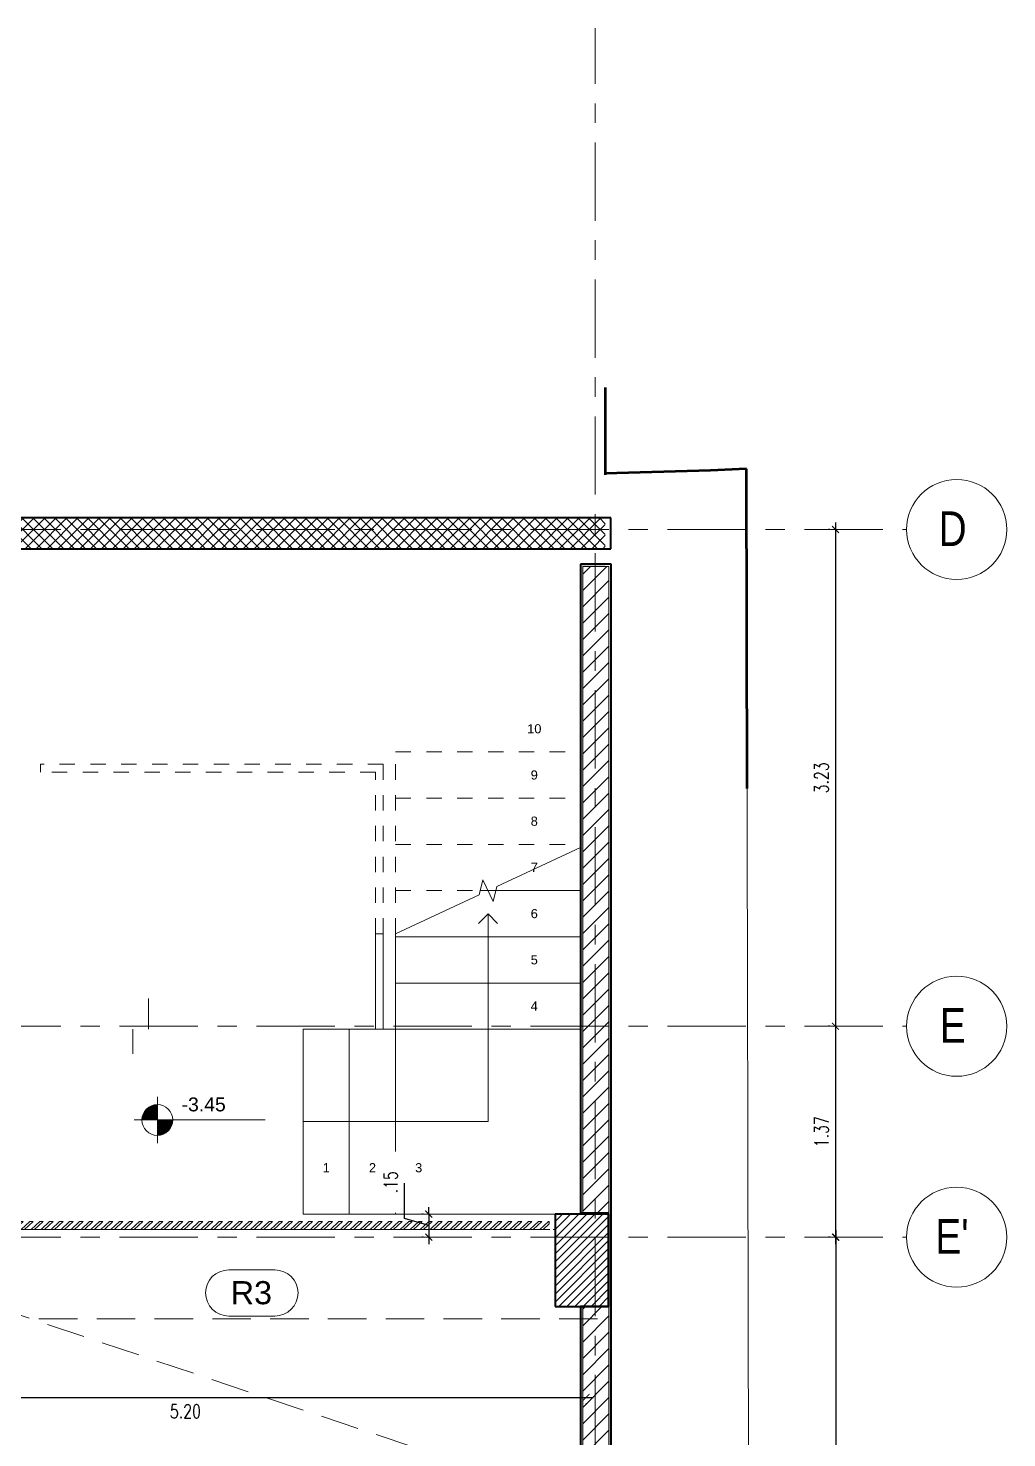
# Model space of a CAD drawing. Header units: millimetres. Extents: x 1130 to 2176, y -195 to 376.
# Drawn here: x 1856.72 to 1863.07, y 357.44 to 366.59 of the extents above; entities that cross this region are included whole.
import ezdxf

# ---------------------------------------------------------------- set-up
doc = ezdxf.new("R2010")
doc.units = ezdxf.units.MM
for name, pattern in [('Basculante', [0.003969, 0.002381, -0.001587]), ('Grid Line', [0.022225, 0.0127, -0.003175, 0.003175, -0.003175]), ('HIDDEN', [0.375, 0.25, -0.125]), ('HIDDEN2', [0.1875, 0.125, -0.0625])]:
    doc.linetypes.add(name, pattern=pattern)
for name, color, linetype, lineweight in [('_ est-proy', 7, 'Continuous', 9), ('_ puertas-corte', 7, 'Continuous', 9), ('_ puertas-vista', 7, 'Continuous', 9), ('A-DETL-THIN', 7, 'Continuous', 9), ('A-DOOR-IDEN', 7, 'Continuous', 18), ('A-FLOR-OVHD', 7, 'HIDDEN2', 9), ('A-ROOF', 132, 'Continuous', 9), ('C-PRKG', 70, 'Continuous', 9), ('columnas-corte', 4, 'Continuous', 35), ('columnas-vista', 7, 'Continuous', 9), ('G-ANNO-DIMS', 2, 'Continuous', 9), ('H- PARED', 8, 'Continuous', 50), ('pared-corte', 1, 'Continuous', 35), ('S-GRID', 3, 'Continuous', 9), ('S-GRID-IDEN', 3, 'Continuous', 9), ('S-STRS-ANNO', 7, 'Continuous', 9), ('vista', 7, 'Continuous', 9)]:
    doc.layers.add(name, color=color, linetype=linetype, lineweight=lineweight)
doc.layers.add('C-INT', color=3, linetype='Continuous')
doc.styles.add('ARIAL', font='arial.ttf')
doc.styles.add('Arial_2', font='arial.ttf', dxfattribs={"width": 0.8, "height": 0.18})
doc.styles.add('Arial_4', font='arial.ttf', dxfattribs={"height": 0.45})
doc.styles.add('Arial_5', font='arial.ttf', dxfattribs={"height": 0.15})
doc.styles.add('dim', font='romans.shx', dxfattribs={"width": 0.75})
doc.dimstyles.new('50', dxfattribs={"dimscale": 0.5, "dimtxt": 0.18, "dimasz": 0.09, "dimexe": 0.09, "dimexo": 0.18, "dimgap": 0.09, "dimtad": 2, "dimzin": 4, "dimdsep": 46, "dimtxsty": 'dim', "dimblk": 'ARCHTICK', "dimcen": 0.09, "dimdle": 0.09, "dimclrd": 256, "dimclre": 256, "dimclrt": 2, "dimaunit": 1, "dimazin": 1, "dimtfac": 1, "dimtmove": 1, "dimatfit": 0, "dimfxl": 1, "dimtvp": 1.2, "dimtfill": 1, "dimtolj": 1, "dimtzin": 0, "dimarcsym": 0})
pattern_1 = [(45, (1827.90598, 366.37549), (-0.03535534, 0.03535534), []), (135, (1827.90598, 366.37549), (-0.03535534, -0.03535534), [])]
pattern_2 = [(45, (1827.90598, 366.37549), (-0.05303301, 0.05303301), [])]

# ---------------------------------------------------------------- blocks, each defined once
blk = doc.blocks.new('R3 - R3-4795687-PLANTA SOTANO -3_28')
at = {"layer": '_ puertas-corte'}
for p, q in [((-0.39, -0.0048), (-0.356, 0.0273)), ((-0.3783, 0.0273), (-0.39, 0.0163)), ((-0.39, 0.0163), (-0.39, -0.0048)), ((-0.356, 0.0273), (-0.3783, 0.0273)), ((-0.3136, 0.0273), (-0.369, -0.025)), ((-0.3467, -0.025), (-0.2913, 0.0273)), ((-0.2913, 0.0273), (-0.3136, 0.0273)), ((-0.2489, 0.0273), (-0.3043, -0.025)), ((-0.2819, -0.025), (-0.2265, 0.0273)), ((-0.2265, 0.0273), (-0.2489, 0.0273)), ((-0.1842, 0.0273), (-0.2396, -0.025)), ((-0.2172, -0.025), (-0.1618, 0.0273)), ((-0.1618, 0.0273), (-0.1842, 0.0273)), ((-0.1194, 0.0273), (-0.1749, -0.025)), ((-0.1525, -0.025), (-0.0971, 0.0273)), ((-0.0971, 0.0273), (-0.1194, 0.0273)), ((-0.0547, 0.0273), (-0.1101, -0.025)), ((-0.0878, -0.025), (-0.0324, 0.0273)), ((-0.0324, 0.0273), (-0.0547, 0.0273)), ((0.01, 0.0273), (-0.0454, -0.025)), ((-0.023, -0.025), (0.0324, 0.0273)), ((0.0324, 0.0273), (0.01, 0.0273)), ((0.0747, 0.0273), (0.0193, -0.025)), ((0.0417, -0.025), (0.0971, 0.0273)), ((0.0971, 0.0273), (0.0747, 0.0273)), ((0.1394, 0.0273), (0.084, -0.025)), ((0.1064, -0.025), (0.1618, 0.0273)), ((0.1618, 0.0273), (0.1394, 0.0273)), ((0.2042, 0.0273), (0.1488, -0.025)), ((0.1711, -0.025), (0.2265, 0.0273)), ((0.2265, 0.0273), (0.2042, 0.0273)), ((0.2689, 0.0273), (0.2135, -0.025)), ((0.2358, -0.025), (0.2912, 0.0273)), ((0.2912, 0.0273), (0.2689, 0.0273)), ((0.3336, 0.0273), (0.2782, -0.025)), ((0.3006, -0.025), (0.356, 0.0273)), ((0.356, 0.0273), (0.3336, 0.0273)), ((0.3983, 0.0273), (0.3429, -0.025)), ((0.3653, -0.025), (0.4207, 0.0273)), ((0.4207, 0.0273), (0.3983, 0.0273)), ((0.463, 0.0273), (0.4076, -0.025)), ((0.43, -0.025), (0.4854, 0.0273)), ((0.4854, 0.0273), (0.463, 0.0273)), ((0.5278, 0.0273), (0.4724, -0.025)), ((0.4947, -0.025), (0.5501, 0.0273)), ((0.5501, 0.0273), (0.5278, 0.0273)), ((0.5925, 0.0273), (0.5371, -0.025)), ((0.5594, -0.025), (0.6148, 0.0273)), ((0.6148, 0.0273), (0.5925, 0.0273)), ((0.6572, 0.0273), (0.6018, -0.025)), ((0.6242, -0.025), (0.6796, 0.0273)), ((0.6796, 0.0273), (0.6572, 0.0273)), ((0.7219, 0.0273), (0.6665, -0.025)), ((0.6889, -0.025), (0.7443, 0.0273)), ((0.7443, 0.0273), (0.7219, 0.0273)), ((0.7866, 0.0273), (0.7312, -0.025)), ((0.7536, -0.025), (0.809, 0.0273)), ((0.809, 0.0273), (0.7866, 0.0273)), ((0.8514, 0.0273), (0.796, -0.025)), ((0.8183, -0.025), (0.8737, 0.0273)), ((0.8737, 0.0273), (0.8514, 0.0273)), ((0.9161, 0.0273), (0.8607, -0.025)), ((0.883, -0.025), (0.9385, 0.0273)), ((0.9385, 0.0273), (0.9161, 0.0273)), ((0.9808, 0.0273), (0.9254, -0.025)), ((0.9478, -0.025), (1.0032, 0.0273)), ((1.0032, 0.0273), (0.9808, 0.0273)), ((1.0455, 0.0273), (0.9901, -0.025)), ((1.0125, -0.025), (1.0679, 0.0273)), ((1.0679, 0.0273), (1.0455, 0.0273)), ((1.1103, 0.0273), (1.0549, -0.025)), ((1.0772, -0.025), (1.1326, 0.0273)), ((1.1326, 0.0273), (1.1103, 0.0273)), ((1.175, 0.0273), (1.1196, -0.025)), ((1.1419, -0.025), (1.1973, 0.0273)), ((1.1973, 0.0273), (1.175, 0.0273)), ((1.2397, 0.0273), (1.1843, -0.025)), ((1.2067, -0.025), (1.2621, 0.0273)), ((1.2621, 0.0273), (1.2397, 0.0273)), ((1.3044, 0.0273), (1.249, -0.025)), ((1.2714, -0.025), (1.3268, 0.0273)), ((1.3268, 0.0273), (1.3044, 0.0273)), ((1.3691, 0.0273), (1.3137, -0.025)), ((1.3361, -0.025), (1.3915, 0.0273)), ((1.3915, 0.0273), (1.3691, 0.0273)), ((1.4339, 0.0273), (1.3785, -0.025)), ((1.4008, -0.025), (1.4562, 0.0273)), ((1.4562, 0.0273), (1.4339, 0.0273)), ((1.4986, 0.0273), (1.4432, -0.025)), ((1.4655, -0.025), (1.5209, 0.0273)), ((1.5209, 0.0273), (1.4986, 0.0273)), ((1.5633, 0.0273), (1.5079, -0.025)), ((1.5303, -0.025), (1.5857, 0.0273)), ((1.5857, 0.0273), (1.5633, 0.0273)), ((1.628, 0.0273), (1.5726, -0.025)), ((1.595, -0.025), (1.6504, 0.0273)), ((1.6504, 0.0273), (1.628, 0.0273)), ((1.6927, 0.0273), (1.6373, -0.025)), ((1.6597, -0.025), (1.7151, 0.0273)), ((1.7151, 0.0273), (1.6927, 0.0273)), ((1.7575, 0.0273), (1.7021, -0.025)), ((1.7244, -0.025), (1.7798, 0.0273)), ((1.7798, 0.0273), (1.7575, 0.0273)), ((1.8222, 0.0273), (1.7668, -0.025)), ((1.7891, -0.025), (1.8446, 0.0273)), ((1.8446, 0.0273), (1.8222, 0.0273)), ((1.8869, 0.0273), (1.8315, -0.025)), ((1.8539, -0.025), (1.9093, 0.0273)), ((1.9093, 0.0273), (1.8869, 0.0273)), ((1.9516, 0.0273), (1.8962, -0.025)), ((1.9186, -0.025), (1.974, 0.0273)), ((1.974, 0.0273), (1.9516, 0.0273)), ((2.0164, 0.0273), (1.961, -0.025)), ((1.9833, -0.025), (2.0387, 0.0273)), ((2.0387, 0.0273), (2.0164, 0.0273)), ((2.0811, 0.0273), (2.0257, -0.025)), ((2.048, -0.025), (2.1034, 0.0273)), ((2.1034, 0.0273), (2.0811, 0.0273)), ((2.1458, 0.0273), (2.0904, -0.025)), ((2.1128, -0.025), (2.1682, 0.0273)), ((2.1682, 0.0273), (2.1458, 0.0273)), ((2.2105, 0.0273), (2.1551, -0.025)), ((2.1775, -0.025), (2.2329, 0.0273)), ((2.2329, 0.0273), (2.2105, 0.0273)), ((2.2752, 0.0273), (2.2198, -0.025)), ((2.2422, -0.025), (2.2976, 0.0273)), ((2.2976, 0.0273), (2.2752, 0.0273)), ((2.34, 0.0273), (2.2846, -0.025)), ((2.3069, -0.025), (2.3623, 0.0273)), ((2.3623, 0.0273), (2.34, 0.0273)), ((2.4047, 0.0273), (2.3493, -0.025)), ((2.3716, -0.025), (2.427, 0.0273)), ((2.427, 0.0273), (2.4047, 0.0273)), ((2.4694, 0.0273), (2.414, -0.025)), ((2.4364, -0.025), (2.4918, 0.0273)), ((2.4918, 0.0273), (2.4694, 0.0273)), ((2.5341, 0.0273), (2.4787, -0.025)), ((2.5011, -0.025), (2.5565, 0.0273)), ((2.5565, 0.0273), (2.5341, 0.0273)), ((2.5988, 0.0273), (2.5434, -0.025)), ((2.5658, -0.025), (2.6212, 0.0273)), ((2.6212, 0.0273), (2.5988, 0.0273)), ((2.6636, 0.0273), (2.6082, -0.025)), ((2.6305, -0.025), (2.6859, 0.0273)), ((2.6859, 0.0273), (2.6636, 0.0273)), ((2.7283, 0.0273), (2.6729, -0.025)), ((2.6952, -0.025), (2.7507, 0.0273)), ((2.7507, 0.0273), (2.7283, 0.0273)), ((2.793, 0.0273), (2.7376, -0.025)), ((2.76, -0.025), (2.8154, 0.0273)), ((2.8154, 0.0273), (2.793, 0.0273)), ((2.8577, 0.0273), (2.8023, -0.025)), ((2.8247, -0.025), (2.8801, 0.0273)), ((2.8801, 0.0273), (2.8577, 0.0273)), ((2.9225, 0.0273), (2.8671, -0.025)), ((2.8894, -0.025), (2.9448, 0.0273)), ((2.9448, 0.0273), (2.9225, 0.0273)), ((2.9872, 0.0273), (2.9318, -0.025)), ((2.9541, -0.025), (3.0095, 0.0273)), ((3.0095, 0.0273), (2.9872, 0.0273)), ((3.0519, 0.0273), (2.9965, -0.025)), ((3.0189, -0.025), (3.0743, 0.0273)), ((3.0743, 0.0273), (3.0519, 0.0273)), ((3.1166, 0.0273), (3.0612, -0.025)), ((3.0836, -0.025), (3.139, 0.0273)), ((3.139, 0.0273), (3.1166, 0.0273)), ((3.1813, 0.0273), (3.1259, -0.025)), ((3.1483, -0.025), (3.2037, 0.0273)), ((3.2037, 0.0273), (3.1813, 0.0273)), ((3.2461, 0.0273), (3.1907, -0.025)), ((3.213, -0.025), (3.2684, 0.0273)), ((3.2684, 0.0273), (3.2461, 0.0273)), ((3.3108, 0.0273), (3.2554, -0.025)), ((3.2777, -0.025), (3.3331, 0.0273)), ((3.3331, 0.0273), (3.3108, 0.0273)), ((3.3755, 0.0273), (3.3201, -0.025)), ((3.3425, -0.025), (3.3979, 0.0273)), ((3.3979, 0.0273), (3.3755, 0.0273)), ((3.4402, 0.0273), (3.3848, -0.025)), ((3.4072, -0.025), (3.4626, 0.0273)), ((3.4626, 0.0273), (3.4402, 0.0273)), ((3.5049, 0.0273), (3.4495, -0.025)), ((3.4719, -0.025), (3.51, 0.011)), ((3.51, 0.0273), (3.5049, 0.0273)), ((3.51, 0.011), (3.51, 0.0273)), ((-0.369, -0.025), (-0.3467, -0.025)), ((-0.3043, -0.025), (-0.2819, -0.025)), ((-0.2396, -0.025), (-0.2172, -0.025)), ((-0.1749, -0.025), (-0.1525, -0.025)), ((-0.1101, -0.025), (-0.0878, -0.025)), ((-0.0454, -0.025), (-0.023, -0.025)), ((0.0193, -0.025), (0.0417, -0.025)), ((0.084, -0.025), (0.1064, -0.025)), ((0.1488, -0.025), (0.1711, -0.025)), ((0.2135, -0.025), (0.2358, -0.025)), ((0.2782, -0.025), (0.3006, -0.025)), ((0.3429, -0.025), (0.3653, -0.025)), ((0.4076, -0.025), (0.43, -0.025)), ((0.4724, -0.025), (0.4947, -0.025)), ((0.5371, -0.025), (0.5594, -0.025)), ((0.6018, -0.025), (0.6242, -0.025)), ((0.6665, -0.025), (0.6889, -0.025)), ((0.7312, -0.025), (0.7536, -0.025)), ((0.796, -0.025), (0.8183, -0.025)), ((0.8607, -0.025), (0.883, -0.025)), ((0.9254, -0.025), (0.9478, -0.025)), ((0.9901, -0.025), (1.0125, -0.025)), ((1.0549, -0.025), (1.0772, -0.025)), ((1.1196, -0.025), (1.1419, -0.025)), ((1.1843, -0.025), (1.2067, -0.025)), ((1.249, -0.025), (1.2714, -0.025)), ((1.3137, -0.025), (1.3361, -0.025)), ((1.3785, -0.025), (1.4008, -0.025)), ((1.4432, -0.025), (1.4655, -0.025)), ((1.5079, -0.025), (1.5303, -0.025)), ((1.5726, -0.025), (1.595, -0.025)), ((1.6373, -0.025), (1.6597, -0.025)), ((1.7021, -0.025), (1.7244, -0.025)), ((1.7668, -0.025), (1.7891, -0.025)), ((1.8315, -0.025), (1.8539, -0.025)), ((1.8962, -0.025), (1.9186, -0.025)), ((1.961, -0.025), (1.9833, -0.025)), ((2.0257, -0.025), (2.048, -0.025)), ((2.0904, -0.025), (2.1128, -0.025)), ((2.1551, -0.025), (2.1775, -0.025)), ((2.2198, -0.025), (2.2422, -0.025)), ((2.2846, -0.025), (2.3069, -0.025)), ((2.3493, -0.025), (2.3716, -0.025)), ((2.414, -0.025), (2.4364, -0.025)), ((2.4787, -0.025), (2.5011, -0.025)), ((2.5434, -0.025), (2.5658, -0.025)), ((2.6082, -0.025), (2.6305, -0.025)), ((2.6729, -0.025), (2.6952, -0.025)), ((2.7376, -0.025), (2.76, -0.025)), ((2.8023, -0.025), (2.8247, -0.025)), ((2.8671, -0.025), (2.8894, -0.025)), ((2.9318, -0.025), (2.9541, -0.025)), ((2.9965, -0.025), (3.0189, -0.025)), ((3.0612, -0.025), (3.0836, -0.025)), ((3.1259, -0.025), (3.1483, -0.025)), ((3.1907, -0.025), (3.213, -0.025)), ((3.2554, -0.025), (3.2777, -0.025)), ((3.3201, -0.025), (3.3425, -0.025)), ((3.3848, -0.025), (3.4072, -0.025)), ((3.4495, -0.025), (3.4719, -0.025))]:
    blk.add_line(p, q, dxfattribs=at)
blk = doc.blocks.new('G-de aparcamiento - aparcamiento 3_50x5_25-1970113-PLANTA SOTANO -3_28')
at = {"layer": 'C-PRKG'}
for p, q in [((0, -0.2014), (0, -0.2134)), ((0, -0.2357), (0, -0.2781)), ((0, -0.3004), (0, -0.3428)), ((0, -0.3652), (0, -0.4075)), ((0, -0.4299), (0, -0.4722)), ((3.5, -0.4514), (3.5, -3.855)), ((0, -0.4946), (0, -0.537)), ((0, -0.5593), (0, -0.6017)), ((0, -0.6241), (0, -0.6664)), ((0, -0.6888), (0, -0.7311)), ((0, -0.7535), (0, -0.7959)), ((0, -0.8182), (0, -0.8606)), ((0, -0.8829), (0, -0.9253)), ((0, -0.9477), (0, -0.99)), ((0, -1.0124), (0, -1.0547)), ((0, -1.0771), (0, -1.1195)), ((0, -1.1418), (0, -1.1842)), ((0, -1.2065), (0, -1.2489)), ((0, -1.2713), (0, -1.3136)), ((0, -1.336), (0, -1.3783)), ((0, -1.4007), (0, -1.4431)), ((0, -1.4654), (0, -1.5078)), ((0, -1.5301), (0, -1.5725)), ((0, -1.5949), (0, -1.6372)), ((0, -1.6596), (0, -1.702)), ((0, -1.7243), (0, -1.7667)), ((0, -1.789), (0, -1.8314)), ((0, -1.8538), (0, -1.8961)), ((0, -1.9185), (0, -1.9608)), ((0, -1.9832), (0, -2.0256)), ((0, -2.0479), (0, -2.0903)), ((0, -2.1126), (0, -2.155)), ((0, -2.1774), (0, -2.2197)), ((0, -2.2421), (0, -2.2844)), ((0, -2.3068), (0, -2.3492)), ((0, -2.3715), (0, -2.4139)), ((0, -2.4362), (0, -2.4786)), ((0, -2.501), (0, -2.5433)), ((0, -2.5657), (0, -2.6081)), ((0, -2.6304), (0, -2.6728)), ((0, -2.6951), (0, -2.7375)), ((0, -2.7599), (0, -2.8022)), ((0, -2.8246), (0, -2.8669)), ((0, -2.8893), (0, -2.9317)), ((0, -2.954), (0, -2.9964)), ((0, -3.0187), (0, -3.0611)), ((0, -3.0835), (0, -3.1258)), ((0, -3.1482), (0, -3.1905)), ((0, -3.2129), (0, -3.2553)), ((0, -3.2776), (0, -3.32)), ((0, -3.3423), (0, -3.3847)), ((0, -3.4071), (0, -3.4494)), ((0, -3.4718), (0, -3.5142)), ((0, -3.5365), (0, -3.5789)), ((0, -3.6012), (0, -3.6436)), ((0, -3.666), (0, -3.7083)), ((0, -3.7307), (0, -3.773)), ((0, -3.7954), (0, -3.8378)), ((0, -3.8601), (0, -3.9025)), ((0, -3.9248), (0, -3.9672)), ((0, -3.9896), (0, -4.0319)), ((0, -4.0543), (0, -4.0966)), ((0, -4.119), (0, -5.2)), ((3.5, -4.455), (3.5, -5.2)), ((0, -5.2), (0.3, -5.2)), ((3.5, -5.2), (3.2, -5.2))]:
    blk.add_line(p, q, dxfattribs=at)
blk = doc.blocks.new('Barandilla - Barandilla-3794266-PLANTA SOTANO -3_28')
at = {"layer": 'vista', "linetype": 'Basculante'}
for p, q in [((28.8953, -4.615), (28.8953, -4.565)), ((31.1188, -4.565), (28.8953, -4.565)), ((31.1188, -5.6648), (31.1188, -4.565)), ((31.0688, -4.615), (28.8953, -4.615)), ((31.0688, -5.6648), (31.0688, -4.615))]:
    blk.add_line(p, q, dxfattribs=at)
at = {"layer": 'vista'}
for p, q in [((31.1188, -5.6648), (31.0688, -5.6648)), ((31.0688, -6.285), (31.0688, -5.6648)), ((31.1188, -6.285), (31.1188, -5.6648)), ((31.1188, -6.285), (31.0688, -6.285))]:
    blk.add_line(p, q, dxfattribs=at)
blk = doc.blocks.new('Rejilla - M_Extremo inicial de rejilla - Círculo-45800-PLANTA SOTANO -3_28')
at = {"layer": 'S-GRID-IDEN'}
blk.add_circle((0, 0), 0.0065, dxfattribs=at)
blk = doc.blocks.new('_ARCHTICK')
at = {"color": 7, "linetype": 'ByBlock', "const_width": 0.15}
blk.add_lwpolyline([(-0.5, -0.5), (0.5, 0.5)], dxfattribs=at)
blk = doc.blocks.new('*D2063')
at = {"layer": 'C-INT', "lineweight": -2, "transparency": 16777216}
for p, q in [((1861.9224, 363.3351), (1861.9144, 363.3351)), ((1861.9594, 363.3801), (1861.9594, 360.0651)), ((1861.9224, 360.1101), (1861.9144, 360.1101))]:
    blk.add_line(p, q, dxfattribs=at)
at = {"layer": 'Defpoints', "color": 0, "transparency": 16777216}
for p in [(1862.0124, 363.3351), (1861.9594, 360.1101), (1862.0124, 360.1101)]:
    blk.add_point(p, dxfattribs=at)
at = {"layer": 'C-INT', "lineweight": -2, "transparency": 16777216, "xscale": 0.045, "yscale": 0.045, "zscale": 0.045}
for p, rotation in [((1861.9594, 363.3351), 90), ((1861.9594, 360.1101), 270)]:
    blk.add_blockref('_ARCHTICK', p, dxfattribs=dict(at, rotation=rotation))
at = {"layer": 'C-INT', "color": 2, "transparency": 16777216, "insert": (1861.8694, 361.7226), "char_height": 0.09, "width": 0.378194, "attachment_point": 5, "rotation": 90, "style": 'dim', "bg_fill": 3, "box_fill_scale": 1.1, "bg_fill_color": 256, "bg_fill_true_color": 13158600, "bg_fill_transparency": 0}
blk.add_mtext('\\A1;3.23', dxfattribs=at)
blk = doc.blocks.new('*D2064')
at = {"layer": 'C-INT', "lineweight": -2, "transparency": 16777216}
for p, q in [((1861.9594, 360.1551), (1861.9594, 358.6955)), ((1861.9224, 360.1101), (1861.9144, 360.1101)), ((1861.9224, 358.7405), (1861.9144, 358.7405))]:
    blk.add_line(p, q, dxfattribs=at)
at = {"layer": 'Defpoints', "color": 0, "transparency": 16777216}
for p in [(1862.0124, 360.1101), (1861.9594, 358.7405), (1862.0124, 358.7405)]:
    blk.add_point(p, dxfattribs=at)
at = {"layer": 'C-INT', "lineweight": -2, "transparency": 16777216, "xscale": 0.045, "yscale": 0.045, "zscale": 0.045}
for p, rotation in [((1861.9594, 360.1101), 90), ((1861.9594, 358.7405), 270)]:
    blk.add_blockref('_ARCHTICK', p, dxfattribs=dict(at, rotation=rotation))
at = {"layer": 'C-INT', "color": 2, "transparency": 16777216, "insert": (1861.8694, 359.4253), "char_height": 0.09, "width": 0.378194, "attachment_point": 5, "rotation": 90, "style": 'dim', "bg_fill": 3, "box_fill_scale": 1.1, "bg_fill_color": 256, "bg_fill_true_color": 13158600, "bg_fill_transparency": 0}
blk.add_mtext('\\A1;1.37', dxfattribs=at)
blk = doc.blocks.new('*D2072')
at = {"layer": 'C-INT', "lineweight": -2, "transparency": 16777216}
for p, q in [((1855.1412, 358.7005), (1855.1412, 357.6549)), ((1855.0962, 357.6999), (1860.3862, 357.6999)), ((1860.3412, 357.663), (1860.3412, 357.6549))]:
    blk.add_line(p, q, dxfattribs=at)
at = {"layer": 'Defpoints', "color": 0, "transparency": 16777216}
for p in [(1855.1412, 358.7905), (1860.3412, 357.753), (1860.3412, 357.6999)]:
    blk.add_point(p, dxfattribs=at)
at = {"layer": 'C-INT', "lineweight": -2, "transparency": 16777216, "xscale": 0.045, "yscale": 0.045, "zscale": 0.045, "rotation": 180}
blk.add_blockref('_ARCHTICK', (1855.1412, 357.6999), dxfattribs=at)
at = {"layer": 'C-INT', "lineweight": -2, "transparency": 16777216, "xscale": 0.045, "yscale": 0.045, "zscale": 0.045}
blk.add_blockref('_ARCHTICK', (1860.3412, 357.6999), dxfattribs=at)
at = {"layer": 'C-INT', "color": 2, "transparency": 16777216, "insert": (1857.7412, 357.6099), "char_height": 0.09, "width": 0.378194, "attachment_point": 5, "style": 'dim', "bg_fill": 3, "box_fill_scale": 1.1, "bg_fill_color": 256, "bg_fill_true_color": 13158600, "bg_fill_transparency": 0}
blk.add_mtext('\\A1;5.20', dxfattribs=at)
blk = doc.blocks.new('*D2086')
at = {"layer": 'C-INT', "lineweight": -2, "transparency": 16777216}
for p, q in [((1861.9621, 358.7855), (1861.9621, 355.0955)), ((1861.9251, 358.7405), (1861.9171, 358.7405)), ((1861.9251, 355.1405), (1861.9171, 355.1405))]:
    blk.add_line(p, q, dxfattribs=at)
at = {"layer": 'Defpoints', "color": 0, "transparency": 16777216}
for p in [(1862.0151, 358.7405), (1861.9621, 355.1405), (1862.0151, 355.1405)]:
    blk.add_point(p, dxfattribs=at)
at = {"layer": 'C-INT', "lineweight": -2, "transparency": 16777216, "xscale": 0.045, "yscale": 0.045, "zscale": 0.045}
for p, rotation in [((1861.9621, 358.7405), 90), ((1861.9621, 355.1405), 270)]:
    blk.add_blockref('_ARCHTICK', p, dxfattribs=dict(at, rotation=rotation))
at = {"layer": 'C-INT', "color": 2, "transparency": 16777216, "insert": (1861.8721, 356.9405), "char_height": 0.09, "width": 0.378194, "attachment_point": 5, "rotation": 90, "style": 'dim', "bg_fill": 3, "box_fill_scale": 1.1, "bg_fill_color": 256, "bg_fill_true_color": 13158600, "bg_fill_transparency": 0}
blk.add_mtext('\\A1;3.60', dxfattribs=at)
blk = doc.blocks.new('M_Etiqueta de puerta - M_Etiqueta de puerta-24452-PLANTA SOTANO -3_28')
at = {"layer": 'A-DOOR-IDEN'}
for p, q in [((-0.003, 0.003), (0.003, 0.003)), ((-0.003, -0.003), (0.003, -0.003))]:
    blk.add_line(p, q, dxfattribs=at)
for centre, start, end in [((-0.003, 0), 90, 270), ((0.003, 0), 270, 90)]:
    blk.add_arc(centre, 0.003, start, end, dxfattribs=at)
blk = doc.blocks.new('*D2087')
at = {"layer": 'C-INT', "lineweight": -2, "transparency": 16777216}
for p, q in [((1859.1632, 358.8628), (1859.1632, 359.091)), ((1859.3207, 358.8905), (1859.3207, 358.9355)), ((1859.3207, 358.8155), (1859.1632, 358.8628)), ((1859.2837, 358.8905), (1859.2757, 358.8905)), ((1859.3207, 358.8905), (1859.3207, 358.7405)), ((1859.3207, 358.8905), (1859.3207, 358.7405)), ((1859.2837, 358.7405), (1859.2757, 358.7405)), ((1859.3207, 358.7405), (1859.3207, 358.6955))]:
    blk.add_line(p, q, dxfattribs=at)
at = {"layer": 'Defpoints', "color": 0, "transparency": 16777216}
for p in [(1859.3737, 358.8905), (1859.3207, 358.7405), (1859.3737, 358.7405)]:
    blk.add_point(p, dxfattribs=at)
at = {"layer": 'C-INT', "lineweight": -2, "transparency": 16777216, "xscale": 0.045, "yscale": 0.045, "zscale": 0.045}
for p, rotation in [((1859.3207, 358.8905), 270), ((1859.3207, 358.7405), 90)]:
    blk.add_blockref('_ARCHTICK', p, dxfattribs=dict(at, rotation=rotation))
at = {"layer": 'C-INT', "color": 2, "transparency": 16777216, "insert": (1859.0732, 359.0969), "char_height": 0.09, "width": 0.378194, "attachment_point": 5, "rotation": 90, "style": 'dim', "bg_fill": 3, "box_fill_scale": 1.1, "bg_fill_color": 256, "bg_fill_true_color": 13158600, "bg_fill_transparency": 0}
blk.add_mtext('\\A1;.15', dxfattribs=at)
blk = doc.blocks.new('Cotas de elevación - M_Cota de elevación - Destino rellenado-44836-PLANTA SOTANO -3_28')
at = {"layer": 'G-ANNO-DIMS'}
h = blk.add_hatch(color=256, dxfattribs=at)
edge = h.paths.add_edge_path()
edge.add_line((0, 0), (-0.002, 0))
edge.add_arc((0, 0), 0.002, 90, 180, ccw=False)
edge.add_line((0, 0.002), (0, 0))
h = blk.add_hatch(color=256, dxfattribs=at)
edge = h.paths.add_edge_path()
edge.add_line((0, 0), (0.002, 0))
edge.add_arc((0, 0), 0.002, 270, 360, ccw=False)
edge.add_line((0, -0.002), (0, 0))
for p, q in [((0, -0.003), (0, 0.003)), ((-0.003, 0), (0.014, 0))]:
    blk.add_line(p, q, dxfattribs=at)
blk.add_circle((0, 0), 0.002, dxfattribs=at)

msp = doc.modelspace()

# ---------------------------------------------------------------- hatches: boundary and pattern name
at = {"layer": 'columnas-vista'}
h = msp.add_hatch(dxfattribs=at)
h.set_pattern_fill('FP_3', color=256, style=0, pattern_type=2)
h.set_pattern_definition([(45, (1827.905978, 366.37549), (-0.02616295, 0.02616295), [])])
h.paths.add_polyline_path([(1860.4857, 358.2905), (1860.4898, 358.2905), (1860.4898, 358.8905), (1860.1398, 358.8905), (1860.1398, 358.2905), (1860.4848, 358.2905)])
at = {"layer": 'H- PARED', "lineweight": 18}
h = msp.add_hatch(dxfattribs=at)
h.set_pattern_fill('FP_1', color=256, style=0, pattern_type=2)
h.set_pattern_definition(pattern_1)
h.paths.add_polyline_path([(1858.0362, 363.2101), (1858.0362, 363.4101), (1856.5012, 363.4101), (1856.5012, 363.2101)])
h = msp.add_hatch(dxfattribs=at)
h.set_pattern_fill('FP_1', color=256, style=0, pattern_type=2)
h.set_pattern_definition(pattern_1)
h.paths.add_polyline_path([(1860.4658, 363.2101), (1860.4658, 363.4101), (1858.0362, 363.4101), (1858.0362, 363.2101), (1860.3198, 363.2101)])
h = msp.add_hatch(dxfattribs=at)
h.set_pattern_fill('FP_2', color=256, style=0, pattern_type=2)
h.set_pattern_definition(pattern_2)
h.paths.add_polyline_path([(1860.4658, 358.8975), (1860.4898, 358.8975), (1860.4898, 361.6139), (1860.488, 361.6139), (1860.4898, 363.0951), (1860.3198, 363.0951), (1860.3198, 358.8975), (1860.4012, 358.8975)])
h = msp.add_hatch(dxfattribs=at)
h.set_pattern_fill('FP_2', color=256, style=0, pattern_type=2)
h.set_pattern_definition(pattern_2)
h.paths.add_polyline_path([(1860.4848, 355.3155), (1860.4898, 355.3155), (1860.4898, 358.2905), (1860.3198, 358.2905), (1860.3198, 355.3155), (1860.4824, 355.3155)])
at = {"layer": 'pared-corte'}
for points in [[(1860.3048, 358.8975), (1860.3198, 358.8975), (1860.3198, 363.1101), (1860.3048, 363.1101), (1860.3048, 359.5402)], [(1860.4848, 358.8905), (1860.4898, 358.8905), (1860.4898, 358.8975), (1860.4848, 358.8975)], [(1860.3048, 355.3155), (1860.3198, 355.3155), (1860.3198, 358.2905), (1860.3048, 358.2905), (1860.3048, 355.4039)]]:
    msp.add_hatch(color=256, dxfattribs=at).paths.add_polyline_path(points)
at = {"layer": 'pared-corte', "lineweight": 18}
h = msp.add_hatch(color=256, dxfattribs=at)
h.paths.add_polyline_path([(1860.5048, 358.8975), (1860.5048, 361.6143), (1860.4898, 361.6139), (1860.4898, 358.8975)])
h.paths.add_polyline_path([(1860.3198, 363.0951), (1860.4658, 363.0951), (1860.4658, 363.1101), (1860.3198, 363.1101)])
for points in [[(1860.5048, 358.2905), (1860.5048, 358.8975), (1860.4898, 358.8975), (1860.4898, 358.2905)], [(1860.5048, 355.3155), (1860.5048, 358.2905), (1860.4898, 358.2905), (1860.4898, 355.3155)]]:
    msp.add_hatch(color=256, dxfattribs=at).paths.add_polyline_path(points)

# ---------------------------------------------------------------- linework, layer by layer
at = {"layer": 'A-DETL-THIN'}
for p, q in [((1857.5012, 360.0905), (1857.5012, 360.2905)), ((1857.4012, 360.0905), (1857.4012, 359.9305)), ((1858.5048, 358.8905), (1858.5048, 360.0905))]:
    msp.add_line(p, q, dxfattribs=at)
at = {"layer": 'A-FLOR-OVHD', "linetype": 'HIDDEN'}
msp.add_line((1860.4162, 358.2101), (1856.5012, 358.2101), dxfattribs=at)
at = {"layer": 'A-ROOF', "lineweight": 50}
for p, q in [((1860.4658, 364.2574), (1860.4658, 363.6901)), ((1861.1484, 363.717), (1860.4658, 363.6979)), ((1861.3817, 363.7296), (1861.1484, 363.7171)), ((1861.3858, 361.6542), (1861.3817, 363.7296))]:
    msp.add_line(p, q, dxfattribs=at)
at = {"layer": 'A-ROOF'}
for p, q in [((1861.389, 360.0881), (1861.3858, 361.6542)), ((1861.3898, 359.6853), (1861.389, 360.0881)), ((1861.3905, 359.3064), (1861.3898, 359.6853)), ((1861.3953, 356.8989), (1861.3905, 359.3064)), ((1860.4658, 358.8975), (1860.4658, 358.8905))]:
    msp.add_line(p, q, dxfattribs=at)
at = {"layer": 'columnas-corte'}
for p, q in [((1860.4898, 358.8905), (1860.1398, 358.8905)), ((1860.1398, 358.8905), (1860.1398, 358.2905)), ((1860.4898, 358.2905), (1860.4898, 358.8905)), ((1860.1398, 358.2905), (1860.4898, 358.2905))]:
    msp.add_line(p, q, dxfattribs=at)
at = {"layer": 'pared-corte'}
for p, q in [((1860.5012, 363.4101), (1853.7012, 363.4101)), ((1860.5012, 363.2101), (1860.5012, 363.4101)), ((1856.5012, 363.2101), (1860.5012, 363.2101)), ((1860.5048, 363.1101), (1860.3048, 363.1101)), ((1860.3048, 363.1101), (1860.3048, 358.8975)), ((1860.5048, 353.3251), (1860.5048, 363.1101)), ((1860.3048, 358.8975), (1860.4848, 358.8975)), ((1860.4848, 358.8975), (1860.4848, 358.2905)), ((1860.4848, 358.2905), (1860.3048, 358.2905)), ((1860.3048, 358.2905), (1860.3048, 355.3155))]:
    msp.add_line(p, q, dxfattribs=at)
at = {"layer": 'pared-corte', "lineweight": 18}
for p, q in [((1860.4898, 363.0951), (1860.3198, 363.0951)), ((1860.3198, 363.0951), (1860.3198, 358.8975)), ((1860.4898, 363.0951), (1860.4898, 353.3251)), ((1860.4898, 358.8975), (1860.4848, 358.8975)), ((1860.3198, 358.2905), (1860.3198, 355.3155)), ((1860.4848, 358.2905), (1860.4898, 358.2905))]:
    msp.add_line(p, q, dxfattribs=at)
at = {"layer": 'S-GRID', "linetype": 'Grid Line', "ltscale": 40}
for p, q in [((1860.4012, 341.3364), (1860.4012, 366.5896)), ((1835.0888, 363.3351), (1862.4212, 363.3351)), ((1835.0888, 360.1101), (1862.4212, 360.1101))]:
    msp.add_line(p, q, dxfattribs=at)
at = {"layer": 'S-STRS-ANNO'}
for p, q in [((1859.7048, 360.8405), (1859.6423, 360.778)), ((1859.7048, 359.4905), (1859.7048, 360.8405)), ((1859.7048, 360.8405), (1859.7673, 360.778)), ((1858.5048, 359.4905), (1859.7048, 359.4905))]:
    msp.add_line(p, q, dxfattribs=at)
at = {"layer": 'vista', "linetype": 'Basculante'}
for p, q in [((1859.1048, 361.8905), (1860.3048, 361.8905)), ((1859.1048, 360.7107), (1859.1048, 361.8905)), ((1860.3048, 361.2703), (1860.3048, 361.8905)), ((1859.1048, 361.5905), (1860.3048, 361.5905)), ((1859.1048, 361.2905), (1860.3048, 361.2905)), ((1859.1048, 360.9905), (1860.3048, 360.9905)), ((1859.1048, 360.6905), (1860.3048, 360.6905)), ((1859.1048, 360.3905), (1860.3048, 360.3905)), ((1858.5048, 360.0905), (1858.5048, 358.8905)), ((1858.8048, 360.0905), (1858.8048, 358.8905)), ((1859.1048, 360.0905), (1860.3048, 360.0905)), ((1859.1048, 360.0905), (1859.1048, 358.8905))]:
    msp.add_line(p, q, dxfattribs=at)
at = {"layer": 'vista'}
for p, q in [((1860.3048, 361.2703), (1859.7614, 361.0169)), ((1859.6718, 361.0613), (1859.6482, 360.9641)), ((1859.7378, 360.9197), (1859.6718, 361.0613)), ((1859.6482, 360.9641), (1859.1048, 360.7107)), ((1859.6546, 360.9905), (1859.7048, 360.9905)), ((1859.7614, 361.0169), (1859.7378, 360.9197)), ((1859.755, 360.9905), (1860.3048, 360.9905)), ((1859.1048, 360.7107), (1859.1048, 358.8905)), ((1859.1048, 360.6905), (1860.3048, 360.6905)), ((1859.1048, 360.3905), (1860.3048, 360.3905)), ((1858.5048, 360.0905), (1858.5048, 358.8905)), ((1858.5048, 360.0905), (1858.9748, 360.0905)), ((1858.8048, 360.0905), (1858.8048, 358.8905)), ((1859.0248, 360.0905), (1860.3048, 360.0905)), ((1858.5048, 358.8905), (1860.1398, 358.8905)), ((1860.3048, 358.8905), (1860.3048, 358.8975))]:
    msp.add_line(p, q, dxfattribs=at)

# ---------------------------------------------------------------- block references
at = {"layer": '_ est-proy', "rotation": 270.0000000000001}
msp.add_blockref('G-de aparcamiento - aparcamiento 3_50x5_25-1970113-PLANTA SOTANO -3_28', (1860.3412, 358.7905), dxfattribs=at)
at = {"layer": '_ puertas-vista'}
msp.add_blockref('R3 - R3-4795687-PLANTA SOTANO -3_28', (1856.5915, 358.8155), dxfattribs=at)
at = {"layer": 'A-DOOR-IDEN', "xscale": 49.99999999999998, "yscale": 49.99999999999998, "zscale": 49.99999999999998}
msp.add_blockref('M_Etiqueta de puerta - M_Etiqueta de puerta-24452-PLANTA SOTANO -3_28', (1858.172, 358.3782), dxfattribs=at)
at = {"layer": 'G-ANNO-DIMS', "xscale": 49.99999999999998, "yscale": 49.99999999999998, "zscale": 49.99999999999998}
msp.add_blockref('Cotas de elevación - M_Cota de elevación - Destino rellenado-44836-PLANTA SOTANO -3_28', (1857.5593, 359.5013), dxfattribs=at)
at = {"layer": 'S-GRID-IDEN', "xscale": 49.99999999999998, "yscale": 49.99999999999998, "zscale": 49.99999999999998, "rotation": 269.9999999999994}
for p in [(1862.7462, 363.3351), (1862.7462, 360.1101), (1862.7462, 358.7405)]:
    msp.add_blockref('Rejilla - M_Extremo inicial de rejilla - Círculo-45800-PLANTA SOTANO -3_28', p, dxfattribs=at)
at = {"layer": 'vista'}
msp.add_blockref('Barandilla - Barandilla-3794266-PLANTA SOTANO -3_28', (1827.906, 366.3755), dxfattribs=at)

# ---------------------------------------------------------------- texts
at = {"layer": 'A-DOOR-IDEN', "lineweight": 9, "insert": (1858.0353, 358.4552), "char_height": 0.15, "width": 0.328692, "attachment_point": 1, "style": 'Arial_5'}
msp.add_mtext('R3', dxfattribs=at)
at = {"layer": 'S-GRID-IDEN', "char_height": 0.225, "attachment_point": 1, "style": 'Arial_2'}
for s, insert, width in [('D', (1862.6291, 363.4527), 0.276582), ('E', (1862.6374, 360.2277), 0.25654), ("E'", (1862.6076, 358.8581), 0.328692)]:
    msp.add_mtext(s, dxfattribs=dict(at, insert=insert, width=width))
at = {"layer": 'S-STRS-ANNO', "attachment_point": 1, "line_spacing_factor": 0.941778, "style": 'ARIAL'}
for s, insert, char_height, width in [('10', (1859.959, 362.0711), 0.05953, 0.109888), ('9', (1859.9819, 361.7711), 0.0595, 0.054944), ('8', (1859.9819, 361.4711), 0.0595, 0.054944), ('7', (1859.9819, 361.1711), 0.0595, 0.054944), ('6', (1859.9819, 360.8711), 0.0595, 0.054944), ('5', (1859.9819, 360.5711), 0.0595, 0.054944), ('4', (1859.9819, 360.2711), 0.0595, 0.054944), ('1', (1858.6319, 359.2211), 0.0595, 0.054944)]:
    msp.add_mtext(s, dxfattribs=dict(at, insert=insert, char_height=char_height, width=width))

# ---------------------------------------------------------------- dimensions: what is measured, and where the dimension line sits
at = {"layer": 'C-INT'}
dim = msp.add_linear_dim(base=(1861.9621, 355.1405), p1=(1862.0151, 358.7405), p2=(1862.0151, 355.1405), angle=90, dimstyle='50', dxfattribs=at)
dim.commit()
dim.dimension.update_dxf_attribs({"geometry": '*D2086', "text_midpoint": (1861.8721, 356.9405)})

# ---------------------------------------------------------------- next in the draw order: texts
at = {"layer": 'G-ANNO-DIMS', "insert": (1857.7165, 359.6474), "char_height": 0.09, "width": 0.342666, "attachment_point": 1, "line_spacing_factor": 0.941778, "style": 'Arial_4', "bg_fill": 3, "box_fill_scale": 1.25, "bg_fill_color": 256, "bg_fill_true_color": 13158600, "bg_fill_transparency": 0}
msp.add_mtext('-3.45', dxfattribs=at)

# ---------------------------------------------------------------- next in the draw order: dimensions: what is measured, and where the dimension line sits
at = {"layer": 'C-INT'}
for base, p1, p2, picture, middle in [((1861.9593906705, 360.1100734752), (1862.0124236791, 363.3350734752), (1862.0124236791, 360.1100734752), '*D2063', (1861.8693906705, 361.7225734752)), ((1859.3207, 358.7405), (1859.3737, 358.8905), (1859.3737, 358.7405), '*D2087', (1859.0732, 358.9078))]:
    dim = msp.add_linear_dim(base=base, p1=p1, p2=p2, angle=90, dimstyle='50', dxfattribs=at)
    dim.commit()
    dim.dimension.update_dxf_attribs({"geometry": picture, "text_midpoint": middle})

# ---------------------------------------------------------------- next in the draw order: linework, layer by layer
at = {"layer": 'A-FLOR-OVHD', "linetype": 'HIDDEN'}
msp.add_line((1855.4232, 358.6505), (1860.1412, 357.0705), dxfattribs=at)

# ---------------------------------------------------------------- next in the draw order: texts
at = {"layer": 'S-STRS-ANNO', "char_height": 0.0595, "width": 0.054944, "attachment_point": 1, "line_spacing_factor": 0.941778, "style": 'ARIAL'}
for s, insert in [('2', (1858.9319, 359.2211)), ('3', (1859.2319, 359.2211))]:
    msp.add_mtext(s, dxfattribs=dict(at, insert=insert))

# ---------------------------------------------------------------- next in the draw order: dimensions: what is measured, and where the dimension line sits
at = {"layer": 'C-INT'}
dim = msp.add_linear_dim(base=(1861.9594, 358.7405), p1=(1862.0124, 360.1101), p2=(1862.0124, 358.7405), angle=90, dimstyle='50', dxfattribs=at)
dim.commit()
dim.dimension.update_dxf_attribs({"geometry": '*D2064', "text_midpoint": (1861.8694, 359.4253)})

# ---------------------------------------------------------------- next in the draw order: linework, layer by layer
at = {"layer": 'S-GRID', "linetype": 'Grid Line', "ltscale": 40}
msp.add_line((1835.0888, 358.7405), (1862.4212, 358.7405), dxfattribs=at)

# ---------------------------------------------------------------- next in the draw order: dimensions: what is measured, and where the dimension line sits
at = {"layer": 'C-INT'}
dim = msp.add_linear_dim(base=(1860.3412, 357.6999), p1=(1855.1412, 358.7905), p2=(1860.3412, 357.753), dimstyle='50', dxfattribs=at)
dim.commit()
dim.dimension.update_dxf_attribs({"geometry": '*D2072', "text_midpoint": (1857.7412, 357.6099)})

doc.saveas('drawing.dxf')
